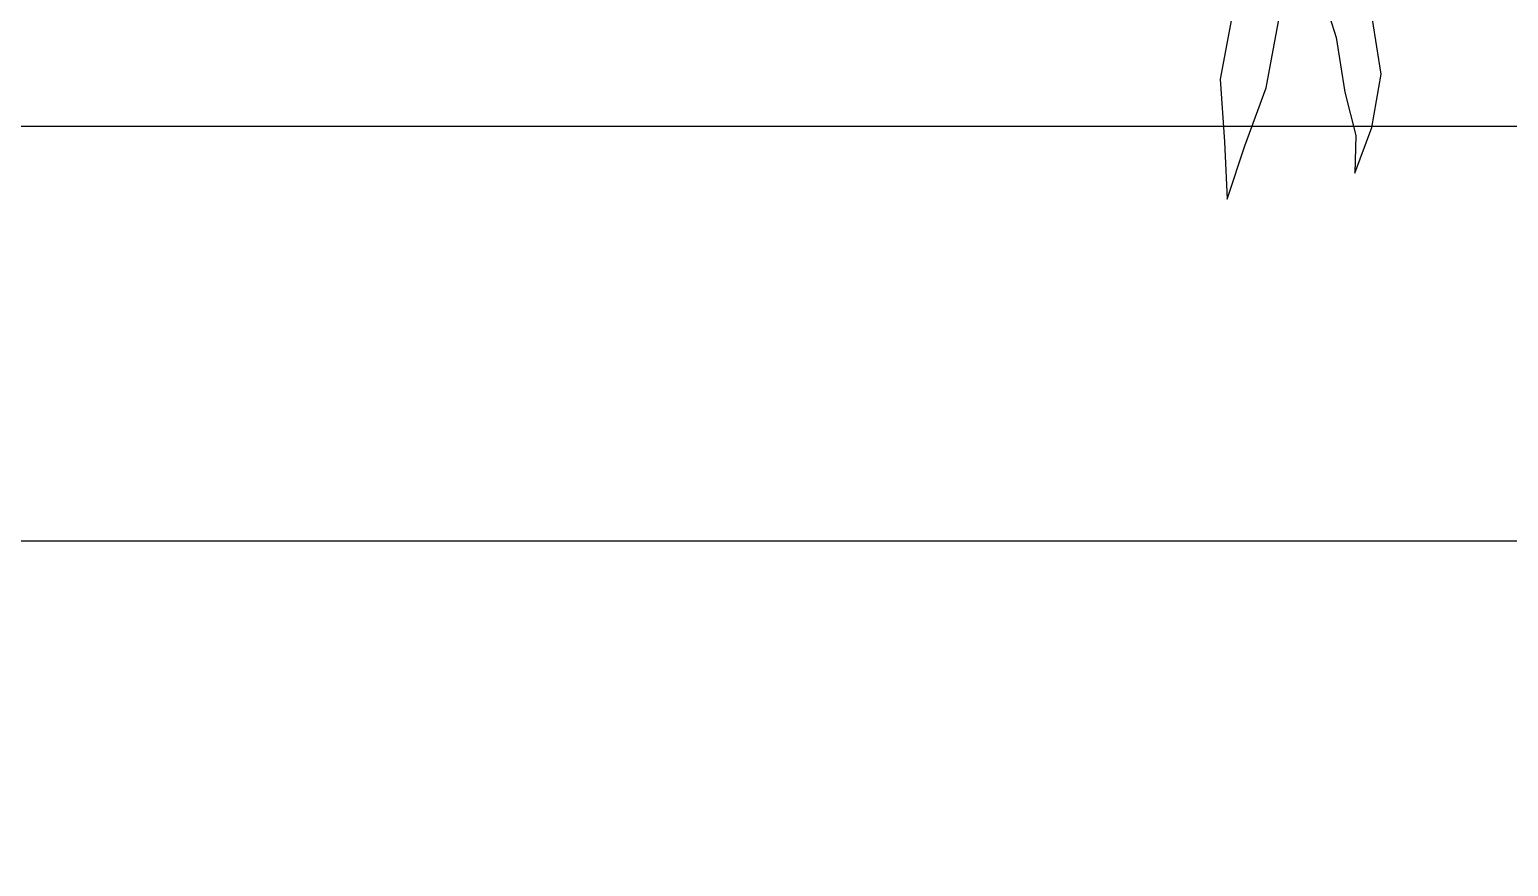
# Model space of a CAD drawing. Header units: metres. Extents: x -22 to 564, y 0 to 143.
# Drawn here: x 19.7112 to 20.0678, y 49.2967 to 49.4984 of the extents above; entities that cross this region are included whole.
import ezdxf
from ezdxf.xclip import XClip

# ---------------------------------------------------------------- set-up
doc = ezdxf.new("R2010")
doc.units = ezdxf.units.M
doc.header["$XCLIPFRAME"] = 2
for name, color, linetype in [('XREF  PB CONJ$0$PARQUE', 251, 'Continuous'), ('XREF  PB CONJ$0$REFERENCIA COLUMNAS NEURO', 7, 'Continuous'), ('XREF PB NEURO-ONCOLOGIA$0$TABIQUES BLINDADOS', 30, 'Continuous')]:
    doc.layers.add(name, color=color, linetype=linetype)
doc.layers.add('XREF PB NEURO-ONCOLOGIA$0$MUROS DE TABLAROCA', color=150, linetype='Continuous', lineweight=13)

# ---------------------------------------------------------------- blocks, each defined once
blk = doc.blocks.new('XREF PB NEURO-ONCOLOGIA$0$PLANTA CIRCULAR-02')
at = {"color": 72}
for p, q in [((0.21631, 0.3323), (0.21748, 0.35824)), ((0.21748, 0.35824), (0.22556, 0.33403)), ((0.27543, 0.34651), (0.28313, 0.32582)), ((0.27581, 0.32946), (0.27543, 0.34651)), ((0.21445, 0.30396), (0.21631, 0.3323)), ((0.22556, 0.33403), (0.23523, 0.30784)), ((0.27089, 0.30973), (0.27581, 0.32946)), ((0.28313, 0.32582), (0.28732, 0.30156)), ((0.26698, 0.28504), (0.27089, 0.30973)), ((0.23008, 0.22031), (0.21445, 0.30396)), ((0.23523, 0.30784), (0.24129, 0.27534)), ((0.28732, 0.30156), (0.2834, 0.27687)), ((0.25875, 0.25907), (0.26698, 0.28504))]:
    blk.add_line(p, q, dxfattribs=at)
blk = doc.blocks.new('XREF PB NEURO-ONCOLOGIA')
at = {"layer": 'XREF PB NEURO-ONCOLOGIA$0$MUROS DE TABLAROCA'}
for p, q in [((15.90179, 25.96628), (15.90177, 24.27617)), ((16.00169, 25.96618), (16.00178, 24.27617))]:
    blk.add_line(p, q, dxfattribs=at)
at = {"layer": 'XREF PB NEURO-ONCOLOGIA$0$TABIQUES BLINDADOS'}
blk.add_lwpolyline([(7.29168, 24.27617), (7.29168, 25.53617), (15.64177, 25.53617), (15.64177, 26.22628), (16.20166, 26.22628), (16.20166, 25.96628), (15.90177, 25.96628), (15.90177, 24.27617)], dxfattribs=at)
at = {"color": 2, "xscale": -0.5320720665645394, "yscale": 0.5320720665645394, "zscale": 0.5320720665645394, "rotation": 90.00000000000007}
blk.add_blockref('XREF PB NEURO-ONCOLOGIA$0$PLANTA CIRCULAR-02', (16.17474, 25.61678, 0), dxfattribs=at)
blk = doc.blocks.new('XREF  PB CONJ$0$A$C7782c7fa')
blk.add_lwpolyline([(3.87642, 6.30723), (21.25454, 18.53683), (6.1071, 40.06117), (1.7728, 37.01097), (-12.49987, 57.29227), (-25.54369, 48.11287)], close=True)
blk = doc.blocks.new('XREF  PB CONJ')
at = {"layer": 'XREF  PB CONJ$0$PARQUE', "true_color": 0x136734}
h = blk.add_hatch(dxfattribs=at)
h.set_pattern_fill('CROSS', color=116, scale=0.02, angle=90)
edge = h.paths.add_edge_path()
edge.add_line((3.58827, 104.60563), (1.69357, 104.36841))
edge.add_line((1.69357, 104.36841), (2.47841, 17.60831))
edge.add_line((2.47841, 17.60831), (97.731, 17.93364))
edge.add_arc((97.72474, 19.237), 1.30337, 270.27519, 363.10058)
edge.add_line((99.0262, 19.3075), (96.47621, 19.30776))
edge.add_line((96.47621, 19.30776), (96.60198, 20.22399))
edge.add_line((96.60198, 20.22399), (62.41283, 20.22399))
edge.add_arc((58.63294, 24.65353), 5.82309, 229.524665, 310.475335, ccw=False)
edge.add_line((54.85305, 20.22399), (26.25265, 20.21884))
edge.add_line((26.25265, 20.21884), (4.28368, 20.03042))
edge.add_line((4.28368, 20.03042), (4.05501, 46.6913))
edge.add_line((4.05501, 46.6913), (2.38805, 46.6912))
edge.add_line((2.38805, 46.6912), (2.38806, 54.8033))
edge.add_line((2.38806, 54.8033), (3.98543, 54.80339))
edge.add_line((3.98543, 54.80339), (3.74643, 82.66789))
edge.add_line((3.74643, 82.66789), (3.61847, 95.25564))
edge.add_line((3.61847, 95.25564), (3.58827, 104.60563))
at = {"layer": 'XREF  PB CONJ$0$REFERENCIA COLUMNAS NEURO', "color": 1, "lineweight": 5, "rotation": 325.356105481422}
blk.add_blockref('XREF  PB CONJ$0$A$C7782c7fa', (-2.13435, 17.40797), dxfattribs=at)

msp = doc.modelspace()

# ---------------------------------------------------------------- block references
at = {"rotation": 90}
msp.add_blockref('XREF PB NEURO-ONCOLOGIA', (45.50103, 33.47338), dxfattribs=at)

# ---------------------------------------------------------------- next in the draw order: block references
ref = msp.add_blockref('XREF  PB CONJ', (67.8976, 28.71, 0), dxfattribs=dict(rotation=89.50849308405942))
XClip(ref).set_block_clipping_path([(-2.936402334, 82.9334608569), (21.1250270707, 82.9334608569), (21.1250270707, 49.0397586863), (26.6296707885, 49.0397586863), (26.6284018429, 17.4712422498), (-2.8531787476, 17.4341989701)])

doc.saveas('drawing.dxf')
